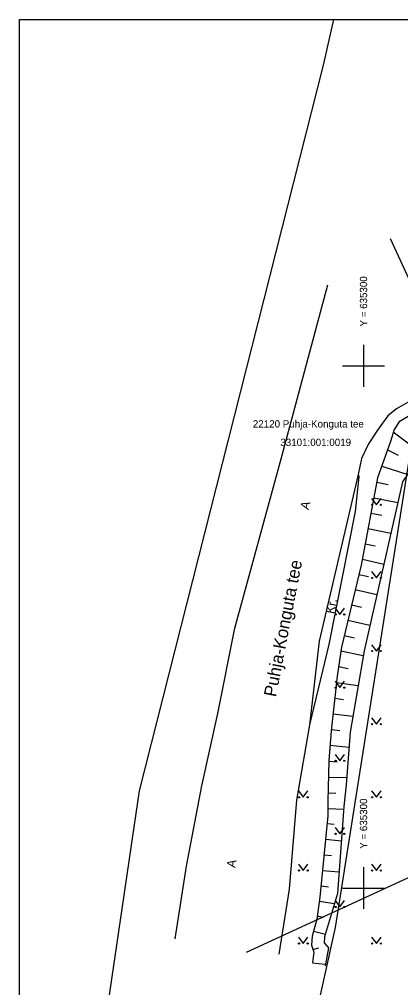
# Model space of a CAD drawing. Extents: x 635267 to 635363, y 6460843 to 6460983.
# Drawn here: x 635267.1 to 635303.5, y 6460890.5 to 6460983.2 of the extents above; entities that cross this region are included whole.
import ezdxf

# ---------------------------------------------------------------- set-up
doc = ezdxf.new("R2010")
doc.units = 0
for name, color, linetype in [('HALJASTUS', 7, 'Continuous'), ('KPOHULIIN', 7, 'Continuous'), ('MPOHULIIN', 7, 'Continuous'), ('PIIR', 7, 'Continuous'), ('RELJEEF', 7, 'Continuous'), ('TEE', 7, 'Continuous'), ('VORK', 7, 'Continuous'), ('VORMISTUS', 7, 'Continuous')]:
    doc.layers.add(name, color=color, linetype=linetype)

msp = doc.modelspace()

# ---------------------------------------------------------------- linework, layer by layer
at = {"layer": 'HALJASTUS'}
for p, q in [((635300.775, 6460937.297), (635301.238, 6460936.69)), ((635301.238, 6460936.69), (635301.683, 6460937.297)), ((635300.775, 6460930.297), (635301.238, 6460929.69)), ((635301.238, 6460929.69), (635301.683, 6460930.297)), ((635297.275, 6460926.797), (635297.738, 6460926.19)), ((635297.738, 6460926.19), (635298.183, 6460926.797)), ((635300.775, 6460923.297), (635301.238, 6460922.69)), ((635301.238, 6460922.69), (635301.683, 6460923.297)), ((635297.275, 6460919.797), (635297.738, 6460919.19)), ((635297.738, 6460919.19), (635298.183, 6460919.797)), ((635300.775, 6460916.297), (635301.238, 6460915.69)), ((635301.238, 6460915.69), (635301.683, 6460916.297)), ((635297.275, 6460912.797), (635297.738, 6460912.19)), ((635297.738, 6460912.19), (635298.183, 6460912.797)), ((635293.775, 6460909.297), (635294.238, 6460908.69)), ((635294.238, 6460908.69), (635294.683, 6460909.297)), ((635300.775, 6460909.297), (635301.238, 6460908.69)), ((635301.238, 6460908.69), (635301.683, 6460909.297)), ((635297.275, 6460905.797), (635297.738, 6460905.19)), ((635297.738, 6460905.19), (635298.183, 6460905.797)), ((635293.775, 6460902.297), (635294.238, 6460901.69)), ((635294.238, 6460901.69), (635294.683, 6460902.297)), ((635300.775, 6460902.297), (635301.238, 6460901.69)), ((635301.238, 6460901.69), (635301.683, 6460902.297)), ((635297.275, 6460898.797), (635297.738, 6460898.19)), ((635297.738, 6460898.19), (635298.183, 6460898.797)), ((635293.775, 6460895.297), (635294.238, 6460894.69)), ((635294.238, 6460894.69), (635294.683, 6460895.297)), ((635300.775, 6460895.297), (635301.238, 6460894.69)), ((635301.238, 6460894.69), (635301.683, 6460895.297))]:
    msp.add_line(p, q, dxfattribs=at)
for centre in [(635300.837, 6460936.69), (635301.666, 6460936.69), (635300.837, 6460929.69), (635301.666, 6460929.69), (635297.337, 6460926.19), (635298.166, 6460926.19), (635300.837, 6460922.69), (635301.666, 6460922.69), (635297.337, 6460919.19), (635298.166, 6460919.19), (635300.837, 6460915.69), (635301.666, 6460915.69), (635297.337, 6460912.19), (635298.166, 6460912.19), (635293.837, 6460908.69), (635294.666, 6460908.69), (635300.837, 6460908.69), (635301.666, 6460908.69), (635297.337, 6460905.19), (635298.166, 6460905.19), (635293.837, 6460901.69), (635294.666, 6460901.69), (635300.837, 6460901.69), (635301.666, 6460901.69), (635297.337, 6460898.19), (635298.166, 6460898.19), (635293.837, 6460894.69), (635294.666, 6460894.69), (635300.837, 6460894.69), (635301.666, 6460894.69)]:
    msp.add_circle(centre, 0.055, dxfattribs=at)
at = {"layer": 'KPOHULIIN'}
msp.add_lwpolyline([(635288.813, 6460893.857), (635315.587, 6460906.224), (635322.42, 6460905.472)], dxfattribs=at)
at = {"layer": 'MPOHULIIN'}
msp.add_lwpolyline([(635356.981, 6460891.105), (635351.595, 6460898.388), (635337.422, 6460914.674), (635315.26, 6460934.647), (635302.591, 6460962.153)], dxfattribs=at)
at = {"layer": 'PIIR'}
for points in [[(635272.456, 6460870.407), (635273.64, 6460875.63), (635278.57, 6460909.31), (635296.16, 6460978.78), (635297.176, 6460983.167)], [(635313.786, 6460983.167), (635311.19, 6460971.35), (635304.73, 6460943.36), (635297.29, 6460896.24), (635293.26, 6460878.06), (635301.99, 6460876.05), (635300.729, 6460870.407)]]:
    msp.add_lwpolyline(points, dxfattribs=at)
at = {"layer": 'RELJEEF'}
for p, q in [((635302.851, 6460943.685), (635305.964, 6460941.291)), ((635302.282, 6460941.944), (635303.321, 6460941.453)), ((635301.738, 6460940.393), (635304.226, 6460939.596)), ((635301.266, 6460938.849), (635302.355, 6460938.624)), ((635300.989, 6460937.375), (635303.288, 6460936.899)), ((635300.713, 6460935.9), (635301.747, 6460935.686)), ((635300.437, 6460934.429), (635302.619, 6460933.969)), ((635300.161, 6460932.954), (635301.128, 6460932.75)), ((635299.888, 6460931.498), (635301.947, 6460931.021)), ((635299.566, 6460930.033), (635300.473, 6460929.823)), ((635299.215, 6460928.574), (635301.279, 6460928.098)), ((635298.864, 6460927.115), (635299.798, 6460926.9)), ((635298.513, 6460925.653), (635300.613, 6460925.178)), ((635298.161, 6460924.191), (635299.139, 6460923.973)), ((635297.836, 6460922.71), (635299.976, 6460922.27)), ((635297.61, 6460921.199), (635298.545, 6460921.033)), ((635297.408, 6460919.682), (635299.485, 6460919.382)), ((635297.248, 6460918.189), (635298.1, 6460918.066)), ((635297.085, 6460916.673), (635298.989, 6460916.456)), ((635296.924, 6460915.181), (635297.746, 6460915.088)), ((635296.798, 6460913.671), (635298.621, 6460913.498)), ((635296.679, 6460912.159), (635297.474, 6460912.1)), ((635296.637, 6460910.623), (635298.398, 6460910.574)), ((635296.597, 6460909.134), (635297.367, 6460909.103)), ((635296.587, 6460907.633), (635298.114, 6460907.571)), ((635296.523, 6460906.17), (635297.203, 6460906.108)), ((635296.371, 6460904.678), (635297.891, 6460904.538)), ((635296.219, 6460903.188), (635296.924, 6460903.121)), ((635296.067, 6460901.697), (635297.671, 6460901.541)), ((635295.915, 6460900.205), (635296.636, 6460900.135)), ((635295.758, 6460898.745), (635297.234, 6460898.534)), ((635295.587, 6460897.359), (635296.139, 6460897.182)), ((635295.21, 6460895.863), (635296.357, 6460895.594)), ((635295.163, 6460894.11), (635295.74, 6460894.266)), ((635295.122, 6460892.858), (635296.345, 6460892.702))]:
    msp.add_line(p, q, dxfattribs=at)
for points in [[(635311.021, 6460940.162), (635309.317, 6460944.242), (635308.921, 6460945.193), (635307.601, 6460945.939), (635306.147, 6460945.951), (635304.575, 6460945.339), (635303.401, 6460944.64), (635302.917, 6460943.899), (635302.567, 6460942.757), (635301.344, 6460939.268), (635299.78, 6460930.922), (635297.888, 6460923.055), (635297.473, 6460920.281), (635296.91, 6460915.049), (635296.681, 6460912.223), (635296.574, 6460908.293), (635296.6, 6460906.921), (635295.807, 6460899.146), (635295.546, 6460897.027), (635295.077, 6460895.403), (635295.018, 6460894.543), (635295.24, 6460893.879), (635295.123, 6460892.868)], [(635308.708, 6460938.928), (635307.566, 6460941.338), (635307.491, 6460942.867), (635307.269, 6460943.579), (635306.969, 6460943.756), (635306.723, 6460943.397), (635305.911, 6460941.143), (635304.76, 6460940.378), (635303.742, 6460938.887), (635300.053, 6460922.726), (635298.731, 6460914.938), (635298.345, 6460909.873), (635298.131, 6460907.797), (635297.52, 6460899.495), (635296.281, 6460895.339), (635296.25, 6460894.769), (635296.659, 6460894.273), (635296.319, 6460892.572)]]:
    msp.add_lwpolyline(points, dxfattribs=at)
at = {"layer": 'TEE'}
for points in [[(635281.985, 6460895.14), (635283.067, 6460902.113), (635284.546, 6460909.798), (635286.053, 6460916.704), (635287.703, 6460924.885), (635292.113, 6460941.08), (635296.603, 6460957.755)], [(635312.999, 6460945.879), (635313.494, 6460946.431), (635313.381, 6460946.841), (635312.581, 6460947.478), (635311.573, 6460947.627), (635309.912, 6460947.517), (635308.451, 6460947.343), (635307.026, 6460947.147), (635305.63, 6460946.983), (635304.284, 6460946.533), (635303.142, 6460945.873), (635302.311, 6460945.207), (635301.402, 6460943.948), (635300.493, 6460942.528), (635299.816, 6460941.132), (635299.475, 6460939.606), (635295.754, 6460923.651), (635294.823, 6460915.615), (635293.577, 6460908.427), (635292.902, 6460899.902), (635291.886, 6460893.67)], [(635299.475, 6460939.606), (635299.543, 6460939.406), (635299.215, 6460936.058), (635296.675, 6460923.308), (635294.823, 6460915.615)]]:
    msp.add_lwpolyline(points, dxfattribs=at)
at = {"layer": 'VORK'}
for p, q in [((635300, 6460952), (635300, 6460948)), ((635298, 6460950), (635302, 6460950)), ((635300, 6460902), (635300, 6460898)), ((635298, 6460900), (635302, 6460900))]:
    msp.add_line(p, q, dxfattribs=at)
at = {"layer": 'VORMISTUS'}
msp.add_lwpolyline([(635359.586, 6460843.167), (635267.086, 6460843.167), (635267.086, 6460983.167), (635359.586, 6460983.167)], close=True, dxfattribs=at)

# ---------------------------------------------------------------- texts
at = {"layer": 'PIIR'}
for s, p in [('22120 Puhja-Konguta tee', (635289.415, 6460944.093)), ('33101:001:0019', (635292.045, 6460942.322))]:
    msp.add_text(s, height=0.7, dxfattribs=at).set_placement(p)
at = {"layer": 'TEE'}
for s, height, rotation, p in [('A', 0.85, 73.887, (635294.731, 6460936.175)), ('Puhja-Konguta tee', 1.2, 79.11949, (635291.63, 6460918.24)), ('Kr.', 0.85, 79.01255, (635297.195, 6460926.208)), ('A', 0.85, 80.19102, (635287.728, 6460901.904))]:
    msp.add_text(s, height=height, rotation=rotation, dxfattribs=at).set_placement(p)
at = {"layer": 'VORK'}
for p in [(635300.35, 6460953.5), (635300.35, 6460903.5)]:
    msp.add_text(' Y = 635300', height=0.7, rotation=90, dxfattribs=at).set_placement(p)

doc.saveas('drawing.dxf')
